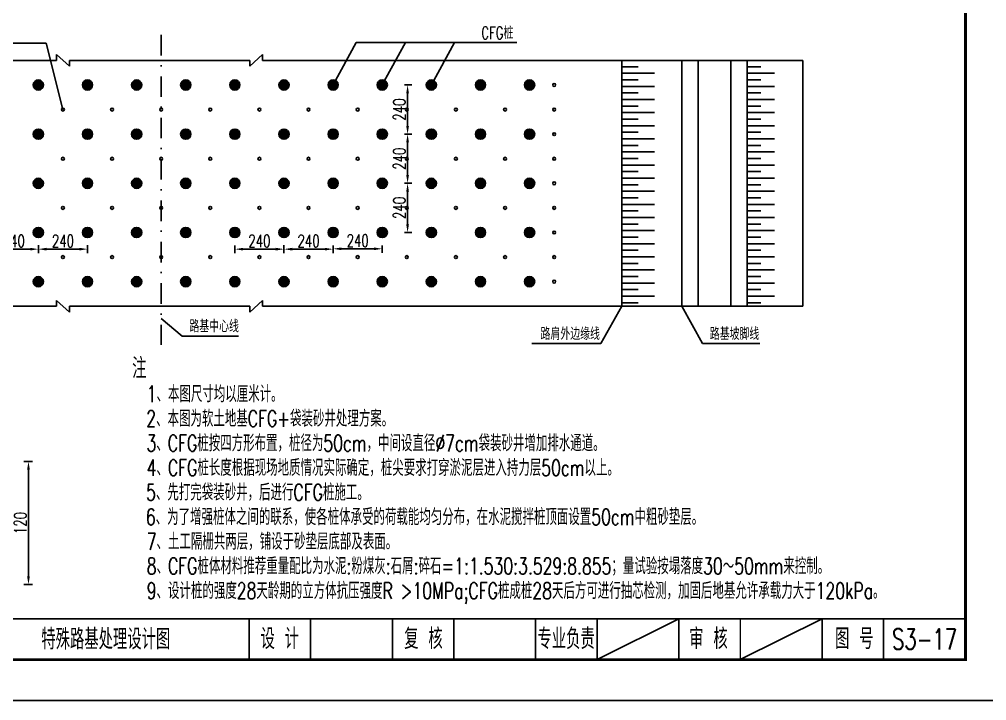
# Model space of a CAD drawing. Extents: x 216 to 3576, y 696 to 993.
# Drawn here: x 814.9 to 1051.2, y 695.5 to 861.8 of the extents above; entities that cross this region are included whole.
import ezdxf
from ezdxf.enums import TextEntityAlignment as Align

# ---------------------------------------------------------------- set-up
doc = ezdxf.new("R2010")
doc.units = 0
doc.header["$LTSCALE"] = 5
doc.header["$PDMODE"] = 32
doc.header["$PDSIZE"] = 0.3
for name, pattern in [('DASHDOT', [1, 0.5, -0.25, 0, -0.25]), ('HIDDEN', [0.375, 0.25, -0.125]), ('RICAD_LTYPE1', [0])]:
    doc.linetypes.add(name, pattern=pattern)
doc.layers.get('0').update_dxf_attribs({"linetype": 'CONTINUOUS'})
doc.layers.get('DEFPOINTS').update_dxf_attribs({"linetype": 'RICAD_LTYPE1'})
for name, color, linetype in [('2', 2, 'HIDDEN'), ('YOLLOW', 2, 'CONTINUOUS'), ('图框', 7, 'CONTINUOUS'), ('尺寸标注', 4, 'CONTINUOUS'), ('文字', 7, 'CONTINUOUS'), ('次轮廓', 7, 'CONTINUOUS'), ('示坡线', 100, 'CONTINUOUS'), ('道路结构', 7, 'CONTINUOUS')]:
    doc.layers.add(name, color=color, linetype=linetype)
doc.styles.get("Standard").update_dxf_attribs({"font": 'simplex1.shx', "width": 0.7, "bigfont": 'hztxt.shx'})
doc.dimstyles.new('比例1：200', dxfattribs={"dimtxt": 3, "dimasz": 2, "dimexe": 1, "dimexo": 1, "dimgap": 0.5, "dimtad": 1, "dimlfac": 20, "dimzin": 13, "dimdsep": 46, "dimtxsty": 'Standard', "dimcen": -0.09, "dimclrd": 256, "dimclre": 256, "dimclrt": 7, "dimaunit": 1, "dimadec": 0, "dimazin": 0, "dimtfac": 0.0005, "dimtix": 1, "dimtmove": 2, "dimatfit": 3, "dimfxl": 0, "dimtolj": 1, "dimtzin": 13, "dimarcsym": 0})
doc.dimstyles.new('比例1：40', dxfattribs={"dimtxt": 3, "dimasz": 2, "dimexe": 1, "dimexo": 1, "dimgap": 0.5, "dimtad": 1, "dimlfac": 4, "dimzin": 13, "dimdsep": 46, "dimtxsty": 'Standard', "dimcen": -0.09, "dimclrd": 256, "dimclre": 256, "dimclrt": 7, "dimaunit": 1, "dimadec": 0, "dimazin": 0, "dimtfac": 0.0005, "dimtix": 1, "dimtmove": 2, "dimatfit": 3, "dimfxl": 0, "dimtolj": 1, "dimtzin": 13, "dimarcsym": 0})

# ---------------------------------------------------------------- blocks, each defined once
blk = doc.blocks.new('*D48')
at = {"layer": 'DEFPOINTS', "color": 0}
for p in [(807.52, 807.71), (819.52, 807.71), (819.52, 805.72)]:
    blk.add_point(p, dxfattribs=at)
at = {"layer": '尺寸标注', "lineweight": -2}
for p, q in [((807.52, 806.71), (807.52, 804.72)), ((819.52, 806.71), (819.52, 804.72)), ((809.52, 805.72), (817.52, 805.72))]:
    blk.add_line(p, q, dxfattribs=at)
at = {"layer": '尺寸标注'}
for points in [[(809.52, 806.05), (809.52, 805.39), (807.52, 805.72)], [(817.52, 806.05), (817.52, 805.39), (819.52, 805.72)]]:
    blk.add_solid(points, dxfattribs=at)
at = {"layer": '尺寸标注', "color": 7, "insert": (813.52, 807.72), "char_height": 3, "attachment_point": 5}
blk.add_mtext('\\A1;240', dxfattribs=at)
blk = doc.blocks.new('*D49')
at = {"layer": 'DEFPOINTS', "color": 0}
for p in [(819.52, 807.71), (831.52, 807.71), (831.52, 805.72)]:
    blk.add_point(p, dxfattribs=at)
at = {"layer": '尺寸标注', "lineweight": -2}
for p, q in [((819.52, 806.71), (819.52, 804.72)), ((831.52, 806.71), (831.52, 804.72)), ((821.52, 805.72), (829.52, 805.72))]:
    blk.add_line(p, q, dxfattribs=at)
at = {"layer": '尺寸标注'}
for points in [[(821.52, 806.05), (821.52, 805.39), (819.52, 805.72)], [(829.52, 806.05), (829.52, 805.39), (831.52, 805.72)]]:
    blk.add_solid(points, dxfattribs=at)
at = {"layer": '尺寸标注', "color": 7, "insert": (825.52, 807.72), "char_height": 3, "attachment_point": 5}
blk.add_mtext('\\A1;240', dxfattribs=at)
blk = doc.blocks.new('*D53')
at = {"layer": 'DEFPOINTS', "color": 0}
for p in [(907.94, 845.79), (907.94, 833.79), (909.71, 833.79)]:
    blk.add_point(p, dxfattribs=at)
at = {"layer": '尺寸标注', "lineweight": -2}
for p, q in [((908.94, 845.79), (910.71, 845.79)), ((909.71, 843.79), (909.71, 835.79)), ((908.94, 833.79), (910.71, 833.79))]:
    blk.add_line(p, q, dxfattribs=at)
at = {"layer": '尺寸标注'}
for points in [[(909.38, 843.79), (910.04, 843.79), (909.71, 845.79)], [(909.38, 835.79), (910.04, 835.79), (909.71, 833.79)]]:
    blk.add_solid(points, dxfattribs=at)
at = {"layer": '尺寸标注', "color": 7, "insert": (907.71, 839.79), "char_height": 3, "attachment_point": 5, "rotation": 90}
blk.add_mtext('\\A1;240', dxfattribs=at)
blk = doc.blocks.new('*D54')
at = {"layer": 'DEFPOINTS', "color": 0}
for p in [(907.94, 833.79), (907.94, 821.79), (909.71, 821.79)]:
    blk.add_point(p, dxfattribs=at)
at = {"layer": '尺寸标注', "lineweight": -2}
for p, q in [((908.94, 833.79), (910.71, 833.79)), ((909.71, 831.79), (909.71, 823.79)), ((908.94, 821.79), (910.71, 821.79))]:
    blk.add_line(p, q, dxfattribs=at)
at = {"layer": '尺寸标注'}
for points in [[(909.38, 831.79), (910.04, 831.79), (909.71, 833.79)], [(909.38, 823.79), (910.04, 823.79), (909.71, 821.79)]]:
    blk.add_solid(points, dxfattribs=at)
at = {"layer": '尺寸标注', "color": 7, "insert": (907.71, 827.79), "char_height": 3, "attachment_point": 5, "rotation": 90}
blk.add_mtext('\\A1;240', dxfattribs=at)
blk = doc.blocks.new('*D55')
at = {"layer": 'DEFPOINTS', "color": 0}
for p in [(907.94, 821.79), (907.94, 809.79), (909.71, 809.79)]:
    blk.add_point(p, dxfattribs=at)
at = {"layer": '尺寸标注', "lineweight": -2}
for p, q in [((908.94, 821.79), (910.71, 821.79)), ((909.71, 819.79), (909.71, 811.79)), ((908.94, 809.79), (910.71, 809.79))]:
    blk.add_line(p, q, dxfattribs=at)
at = {"layer": '尺寸标注'}
for points in [[(909.38, 819.79), (910.04, 819.79), (909.71, 821.79)], [(909.38, 811.79), (910.04, 811.79), (909.71, 809.79)]]:
    blk.add_solid(points, dxfattribs=at)
at = {"layer": '尺寸标注', "color": 7, "insert": (907.71, 815.79), "char_height": 3, "attachment_point": 5, "rotation": 90}
blk.add_mtext('\\A1;240', dxfattribs=at)
blk = doc.blocks.new('*D56')
at = {"layer": 'DEFPOINTS', "color": 0}
for p in [(867.52, 807.62), (879.52, 805.72), (879.52, 805.72)]:
    blk.add_point(p, dxfattribs=at)
at = {"layer": '尺寸标注', "lineweight": -2}
for p, q in [((867.52, 806.62), (867.52, 804.72)), ((879.52, 805.72), (879.52, 806.72)), ((869.52, 805.72), (877.52, 805.72))]:
    blk.add_line(p, q, dxfattribs=at)
at = {"layer": '尺寸标注'}
for points in [[(869.52, 806.05), (869.52, 805.39), (867.52, 805.72)], [(877.52, 806.05), (877.52, 805.39), (879.52, 805.72)]]:
    blk.add_solid(points, dxfattribs=at)
at = {"layer": '尺寸标注', "color": 7, "insert": (873.52, 807.72), "char_height": 3, "attachment_point": 5}
blk.add_mtext('\\A1;240', dxfattribs=at)
blk = doc.blocks.new('*D57')
at = {"layer": 'DEFPOINTS', "color": 0}
for p in [(879.52, 807.62), (891.52, 807.62), (891.52, 805.72)]:
    blk.add_point(p, dxfattribs=at)
at = {"layer": '尺寸标注', "lineweight": -2}
for p, q in [((879.52, 806.62), (879.52, 804.72)), ((891.52, 806.62), (891.52, 804.72)), ((881.52, 805.72), (889.52, 805.72))]:
    blk.add_line(p, q, dxfattribs=at)
at = {"layer": '尺寸标注'}
for points in [[(881.52, 806.05), (881.52, 805.39), (879.52, 805.72)], [(889.52, 806.05), (889.52, 805.39), (891.52, 805.72)]]:
    blk.add_solid(points, dxfattribs=at)
at = {"layer": '尺寸标注', "color": 7, "insert": (885.52, 807.72), "char_height": 3, "attachment_point": 5}
blk.add_mtext('\\A1;240', dxfattribs=at)
blk = doc.blocks.new('*D58')
at = {"layer": 'DEFPOINTS', "color": 0}
for p in [(891.52, 807.62), (903.52, 807.62), (903.52, 805.81)]:
    blk.add_point(p, dxfattribs=at)
at = {"layer": '尺寸标注', "lineweight": -2}
for p, q in [((891.52, 806.62), (891.52, 804.81)), ((893.52, 805.81), (901.52, 805.81)), ((903.52, 806.62), (903.52, 804.81))]:
    blk.add_line(p, q, dxfattribs=at)
at = {"layer": '尺寸标注'}
for points in [[(893.52, 806.14), (893.52, 805.47), (891.52, 805.81)], [(901.52, 806.14), (901.52, 805.47), (903.52, 805.81)]]:
    blk.add_solid(points, dxfattribs=at)
at = {"layer": '尺寸标注', "color": 7, "insert": (897.52, 807.81), "char_height": 3, "attachment_point": 5}
blk.add_mtext('\\A1;240', dxfattribs=at)
blk = doc.blocks.new('series')
at = {"width": 0.75}
for tag, height, p in [('页码', 4, (-35, -19)), ('图名', 5, (-220, -282)), ('图号', 5, (-20, -282))]:
    blk.add_attdef(tag, text='', height=height, dxfattribs=at).set_placement(p, align=Align.MIDDLE_CENTER)
blk = doc.blocks.new('123')
at = {"color": 7}
blk.add_lwpolyline([(635.99, 695.53), (635.99, 992.53), (215.99, 992.53), (215.99, 695.53)], close=True, dxfattribs=at)
blk = doc.blocks.new('*D183')
at = {"layer": 'DEFPOINTS', "color": 0}
for p in [(814.99, 753.88), (814.99, 723.88), (817.1, 723.88)]:
    blk.add_point(p, dxfattribs=at)
at = {"layer": '尺寸标注', "lineweight": -2}
for p, q in [((815.99, 753.88), (818.1, 753.88)), ((817.1, 751.88), (817.1, 725.88)), ((815.99, 723.88), (818.1, 723.88))]:
    blk.add_line(p, q, dxfattribs=at)
at = {"layer": '尺寸标注'}
for points in [[(816.76, 751.88), (817.43, 751.88), (817.1, 753.88)], [(816.76, 725.88), (817.43, 725.88), (817.1, 723.88)]]:
    blk.add_solid(points, dxfattribs=at)
at = {"layer": '尺寸标注', "color": 7, "insert": (815.1, 738.88), "char_height": 3, "attachment_point": 5, "rotation": 90}
blk.add_mtext('\\A1;120', dxfattribs=at)

msp = doc.modelspace()

# ---------------------------------------------------------------- hatches: boundary and pattern name
at = {"layer": '尺寸标注'}
h = msp.add_hatch(color=1, dxfattribs=at)
edge = h.paths.add_edge_path()
edge.add_arc((819.51933, 845.7879), 1.25, 0, 360)
h = msp.add_hatch(color=1, dxfattribs=at)
edge = h.paths.add_edge_path()
edge.add_arc((831.51933, 845.7879), 1.25, 0, 360)
h = msp.add_hatch(color=1, dxfattribs=at)
edge = h.paths.add_edge_path()
edge.add_arc((843.51933, 845.7879), 1.25, 0, 360)
h = msp.add_hatch(color=1, dxfattribs=at)
edge = h.paths.add_edge_path()
edge.add_arc((855.51933, 845.7879), 1.25, 0, 360)
h = msp.add_hatch(color=1, dxfattribs=at)
edge = h.paths.add_edge_path()
edge.add_arc((867.51933, 845.7879), 1.25, 0, 360)
h = msp.add_hatch(color=1, dxfattribs=at)
edge = h.paths.add_edge_path()
edge.add_arc((879.51933, 845.7879), 1.25, 0, 360)
h = msp.add_hatch(color=1, dxfattribs=at)
edge = h.paths.add_edge_path()
edge.add_arc((891.51933, 845.7879), 1.25, 0, 360)
h = msp.add_hatch(color=1, dxfattribs=at)
edge = h.paths.add_edge_path()
edge.add_arc((903.51933, 845.7879), 1.25, 0, 360)
h = msp.add_hatch(color=1, dxfattribs=at)
edge = h.paths.add_edge_path()
edge.add_arc((915.51933, 845.7879), 1.25, 0, 360)
h = msp.add_hatch(color=1, dxfattribs=at)
edge = h.paths.add_edge_path()
edge.add_arc((927.51933, 845.7879), 1.25, 0, 360)
h = msp.add_hatch(color=1, dxfattribs=at)
edge = h.paths.add_edge_path()
edge.add_arc((939.51931, 845.7879), 1.25, 0, 360)
h = msp.add_hatch(color=1, dxfattribs=at)
edge = h.paths.add_edge_path()
edge.add_arc((819.51933, 833.7879), 1.25, 0, 360)
h = msp.add_hatch(color=1, dxfattribs=at)
edge = h.paths.add_edge_path()
edge.add_arc((831.51933, 833.7879), 1.25, 0, 360)
h = msp.add_hatch(color=1, dxfattribs=at)
edge = h.paths.add_edge_path()
edge.add_arc((843.51933, 833.7879), 1.25, 0, 360)
h = msp.add_hatch(color=1, dxfattribs=at)
edge = h.paths.add_edge_path()
edge.add_arc((855.51933, 833.7879), 1.25, 0, 360)
h = msp.add_hatch(color=1, dxfattribs=at)
edge = h.paths.add_edge_path()
edge.add_arc((867.51933, 833.7879), 1.25, 0, 360)
h = msp.add_hatch(color=1, dxfattribs=at)
edge = h.paths.add_edge_path()
edge.add_arc((879.51933, 833.7879), 1.25, 0, 360)
h = msp.add_hatch(color=1, dxfattribs=at)
edge = h.paths.add_edge_path()
edge.add_arc((891.51933, 833.7879), 1.25, 0, 360)
h = msp.add_hatch(color=1, dxfattribs=at)
edge = h.paths.add_edge_path()
edge.add_arc((903.51933, 833.7879), 1.25, 0, 360)
h = msp.add_hatch(color=1, dxfattribs=at)
edge = h.paths.add_edge_path()
edge.add_arc((915.51933, 833.7879), 1.25, 0, 360)
h = msp.add_hatch(color=1, dxfattribs=at)
edge = h.paths.add_edge_path()
edge.add_arc((927.51933, 833.7879), 1.25, 0, 360)
h = msp.add_hatch(color=1, dxfattribs=at)
edge = h.paths.add_edge_path()
edge.add_arc((939.51931, 833.7879), 1.25, 0, 360)
h = msp.add_hatch(color=1, dxfattribs=at)
edge = h.paths.add_edge_path()
edge.add_arc((819.51933, 821.7879), 1.25, 0, 360)
h = msp.add_hatch(color=1, dxfattribs=at)
edge = h.paths.add_edge_path()
edge.add_arc((831.51933, 821.7879), 1.25, 0, 360)
h = msp.add_hatch(color=1, dxfattribs=at)
edge = h.paths.add_edge_path()
edge.add_arc((843.51933, 821.7879), 1.25, 0, 360)
h = msp.add_hatch(color=1, dxfattribs=at)
edge = h.paths.add_edge_path()
edge.add_arc((855.51933, 821.7879), 1.25, 0, 360)
h = msp.add_hatch(color=1, dxfattribs=at)
edge = h.paths.add_edge_path()
edge.add_arc((867.51933, 821.7879), 1.25, 0, 360)
h = msp.add_hatch(color=1, dxfattribs=at)
edge = h.paths.add_edge_path()
edge.add_arc((879.51933, 821.7879), 1.25, 0, 360)
h = msp.add_hatch(color=1, dxfattribs=at)
edge = h.paths.add_edge_path()
edge.add_arc((891.51933, 821.7879), 1.25, 0, 360)
h = msp.add_hatch(color=1, dxfattribs=at)
edge = h.paths.add_edge_path()
edge.add_arc((903.51933, 821.7879), 1.25, 0, 360)
h = msp.add_hatch(color=1, dxfattribs=at)
edge = h.paths.add_edge_path()
edge.add_arc((915.51933, 821.7879), 1.25, 0, 360)
h = msp.add_hatch(color=1, dxfattribs=at)
edge = h.paths.add_edge_path()
edge.add_arc((927.51933, 821.7879), 1.25, 0, 360)
h = msp.add_hatch(color=1, dxfattribs=at)
edge = h.paths.add_edge_path()
edge.add_arc((939.51931, 821.7879), 1.25, 0, 360)
h = msp.add_hatch(color=1, dxfattribs=at)
edge = h.paths.add_edge_path()
edge.add_arc((819.51933, 809.7879), 1.25, 0, 360)
h = msp.add_hatch(color=1, dxfattribs=at)
edge = h.paths.add_edge_path()
edge.add_arc((831.51933, 809.7879), 1.25, 0, 360)
h = msp.add_hatch(color=1, dxfattribs=at)
edge = h.paths.add_edge_path()
edge.add_arc((843.51933, 809.7879), 1.25, 0, 360)
h = msp.add_hatch(color=1, dxfattribs=at)
edge = h.paths.add_edge_path()
edge.add_arc((855.51933, 809.7879), 1.25, 0, 360)
h = msp.add_hatch(color=1, dxfattribs=at)
edge = h.paths.add_edge_path()
edge.add_arc((867.51933, 809.7879), 1.25, 0, 360)
h = msp.add_hatch(color=1, dxfattribs=at)
edge = h.paths.add_edge_path()
edge.add_arc((879.51933, 809.7879), 1.25, 0, 360)
h = msp.add_hatch(color=1, dxfattribs=at)
edge = h.paths.add_edge_path()
edge.add_arc((891.51933, 809.7879), 1.25, 0, 360)
h = msp.add_hatch(color=1, dxfattribs=at)
edge = h.paths.add_edge_path()
edge.add_arc((903.51933, 809.7879), 1.25, 0, 360)
h = msp.add_hatch(color=1, dxfattribs=at)
edge = h.paths.add_edge_path()
edge.add_arc((915.51933, 809.7879), 1.25, 0, 360)
h = msp.add_hatch(color=1, dxfattribs=at)
edge = h.paths.add_edge_path()
edge.add_arc((927.51933, 809.7879), 1.25, 0, 360)
h = msp.add_hatch(color=1, dxfattribs=at)
edge = h.paths.add_edge_path()
edge.add_arc((939.51931, 809.7879), 1.25, 0, 360)
h = msp.add_hatch(color=1, dxfattribs=at)
edge = h.paths.add_edge_path()
edge.add_arc((819.51933, 797.7879), 1.25, 0, 360)
h = msp.add_hatch(color=1, dxfattribs=at)
edge = h.paths.add_edge_path()
edge.add_arc((831.51933, 797.7879), 1.25, 0, 360)
h = msp.add_hatch(color=1, dxfattribs=at)
edge = h.paths.add_edge_path()
edge.add_arc((843.51933, 797.7879), 1.25, 0, 360)
h = msp.add_hatch(color=1, dxfattribs=at)
edge = h.paths.add_edge_path()
edge.add_arc((855.51933, 797.7879), 1.25, 0, 360)
h = msp.add_hatch(color=1, dxfattribs=at)
edge = h.paths.add_edge_path()
edge.add_arc((867.51933, 797.7879), 1.25, 0, 360)
h = msp.add_hatch(color=1, dxfattribs=at)
edge = h.paths.add_edge_path()
edge.add_arc((879.51933, 797.7879), 1.25, 0, 360)
h = msp.add_hatch(color=1, dxfattribs=at)
edge = h.paths.add_edge_path()
edge.add_arc((891.51933, 797.7879), 1.25, 0, 360)
h = msp.add_hatch(color=1, dxfattribs=at)
edge = h.paths.add_edge_path()
edge.add_arc((903.51933, 797.7879), 1.25, 0, 360)
h = msp.add_hatch(color=1, dxfattribs=at)
edge = h.paths.add_edge_path()
edge.add_arc((915.51933, 797.7879), 1.25, 0, 360)
h = msp.add_hatch(color=1, dxfattribs=at)
edge = h.paths.add_edge_path()
edge.add_arc((927.51933, 797.7879), 1.25, 0, 360)
h = msp.add_hatch(color=1, dxfattribs=at)
edge = h.paths.add_edge_path()
edge.add_arc((939.51931, 797.7879), 1.25, 0, 360)

# ---------------------------------------------------------------- linework, layer by layer
at = {"color": 2}
for p, q in [((778.88991, 856.02528), (821.41451, 856.02528)), ((821.41451, 856.02528), (825.51933, 839.7879)), ((897.16897, 856.12909), (891.51933, 845.7879)), ((897.16897, 856.12909), (936.43112, 856.12909)), ((909.16897, 856.12909), (903.51933, 845.7879)), ((921.16897, 856.12909), (915.51933, 845.7879)), ((956.89611, 782.68364), (962.01933, 791.7879)), ((981.79044, 782.68364), (976.66722, 791.7879)), ((854.64255, 784.52225), (849.51933, 788.76902)), ((868.43963, 784.52225), (854.64255, 784.52225)), ((940.08625, 782.68364), (956.89611, 782.68364)), ((995.7669, 782.68364), (981.79044, 782.68364))]:
    msp.add_line(p, q, dxfattribs=at)
for p, q in [((976.66722, 851.7879), (976.66722, 791.7879)), ((980.66722, 851.7879), (980.66722, 791.7879)), ((988.65472, 851.7879), (988.65472, 791.7879)), ((992.65472, 851.7879), (992.65472, 791.7879)), ((1006.22468, 851.7879), (1006.22468, 791.7879))]:
    msp.add_line(p, q)
for centre in [(819.51933, 845.7879), (831.51933, 845.7879), (843.51933, 845.7879), (855.51933, 845.7879), (867.51933, 845.7879), (879.51933, 845.7879), (891.51933, 845.7879), (903.51933, 845.7879), (915.51933, 845.7879), (927.51933, 845.7879), (939.51931, 845.7879), (819.51933, 833.7879), (831.51933, 833.7879), (843.51933, 833.7879), (855.51933, 833.7879), (867.51933, 833.7879), (879.51933, 833.7879), (891.51933, 833.7879), (903.51933, 833.7879), (915.51933, 833.7879), (927.51933, 833.7879), (939.51931, 833.7879), (819.51933, 821.7879), (831.51933, 821.7879), (843.51933, 821.7879), (855.51933, 821.7879), (867.51933, 821.7879), (879.51933, 821.7879), (891.51933, 821.7879), (903.51933, 821.7879), (915.51933, 821.7879), (927.51933, 821.7879), (939.51931, 821.7879), (819.51933, 809.7879), (831.51933, 809.7879), (843.51933, 809.7879), (855.51933, 809.7879), (867.51933, 809.7879), (879.51933, 809.7879), (891.51933, 809.7879), (903.51933, 809.7879), (915.51933, 809.7879), (927.51933, 809.7879), (939.51931, 809.7879), (819.51933, 797.7879), (831.51933, 797.7879), (843.51933, 797.7879), (855.51933, 797.7879), (867.51933, 797.7879), (879.51933, 797.7879), (891.51933, 797.7879), (903.51933, 797.7879), (915.51933, 797.7879), (927.51933, 797.7879), (939.51931, 797.7879)]:
    msp.add_circle(centre, 1.25)
at = {"layer": '2', "linetype": 'DASHDOT', "ltscale": 2}
msp.add_line((849.51933, 857.98901), (849.51933, 782.38446), dxfattribs=at)
at = {"layer": 'YOLLOW'}
for p, q in [((827.09085, 850.37357), (823.96495, 853.20224)), ((823.96495, 853.20224), (823.96495, 851.7879)), ((874.30008, 853.20224), (871.17419, 850.37357)), ((874.30008, 851.7879), (874.30008, 853.20224)), ((695.7281, 851.7879), (823.96495, 851.7879)), ((827.09085, 851.7879), (871.17419, 851.7879)), ((827.09085, 851.7879), (827.09085, 850.37357)), ((871.17419, 850.37357), (871.17419, 851.7879)), ((874.30008, 851.7879), (1006.22468, 851.7879)), ((823.96495, 791.7879), (695.7281, 791.7879)), ((827.09085, 790.37357), (823.96495, 793.20224)), ((823.96495, 793.20224), (823.96495, 791.7879)), ((871.17419, 791.7879), (827.09085, 791.7879)), ((827.09085, 791.7879), (827.09085, 790.37357)), ((874.30008, 793.20224), (871.17419, 790.37357)), ((871.17419, 790.37357), (871.17419, 791.7879)), ((874.30008, 791.7879), (874.30008, 793.20224)), ((1006.22468, 791.7879), (874.30008, 791.7879))]:
    msp.add_line(p, q, dxfattribs=at)
at = {"layer": '图框'}
for p, q in [((955.99162, 705.52876), (975.99162, 715.52876)), ((1010.99162, 715.52876), (990.99162, 705.52876))]:
    msp.add_line(p, q, dxfattribs=at)
for points, const_width in [([(1045.99162, 982.52876), (665.99162, 982.52876), (665.99162, 705.52876), (1045.99162, 705.52876), (1045.99162, 982.52876)], 0.7), ([(665.99162, 715.52876), (1045.99162, 715.52876)], 0.4), ([(870.99162, 705.52876), (870.99162, 715.52876)], 0.4), ([(885.99162, 705.52876), (885.99162, 715.52876)], 0.4), ([(905.99162, 705.52876), (905.99162, 715.52876)], 0.4), ([(920.99162, 705.52876), (920.99162, 715.52876)], 0.4), ([(940.99162, 705.52876), (940.99162, 715.52876)], 0.4), ([(940.99162, 705.52876), (940.99162, 715.52876)], 0.4), ([(955.99162, 705.52876), (955.99162, 715.52876)], 0.4), ([(975.99162, 705.52876), (975.99162, 715.52876)], 0.4), ([(990.99162, 705.52876), (990.99162, 715.52876)], 0.4), ([(1010.99162, 705.52876), (1010.99162, 715.52876)], 0.4), ([(1025.99162, 705.52876), (1025.99162, 715.52876)], 0.4)]:
    msp.add_lwpolyline(points, dxfattribs=dict(at, const_width=const_width))
at = {"layer": '次轮廓'}
for centre in [(945.51931, 845.7879), (825.51933, 839.7879), (837.51933, 839.7879), (849.51933, 839.7879), (861.51933, 839.7879), (873.51933, 839.7879), (885.51933, 839.7879), (897.51933, 839.7879), (909.51933, 839.7879), (921.51933, 839.7879), (933.51933, 839.7879), (945.51931, 839.7879), (945.51931, 833.7879), (825.51933, 827.7879), (837.51933, 827.7879), (849.51933, 827.7879), (861.51933, 827.7879), (873.51933, 827.7879), (885.51933, 827.7879), (897.51933, 827.7879), (909.51933, 827.7879), (921.51933, 827.7879), (933.51933, 827.7879), (945.51931, 827.7879), (945.51931, 821.7879), (825.51933, 815.7879), (837.51933, 815.7879), (849.51933, 815.7879), (861.51933, 815.7879), (873.51933, 815.7879), (885.51933, 815.7879), (897.51933, 815.7879), (909.51933, 815.7879), (921.51933, 815.7879), (933.51933, 815.7879), (945.51931, 815.7879), (945.51931, 809.7879), (825.51933, 803.7879), (837.51933, 803.7879), (849.51933, 803.7879), (861.51933, 803.7879), (873.51933, 803.7879), (885.51933, 803.7879), (897.51933, 803.7879), (909.51933, 803.7879), (921.51933, 803.7879), (933.51933, 803.7879), (945.51931, 803.7879), (945.51931, 797.7879)]:
    msp.add_circle(centre, 0.35, dxfattribs=at)
at = {"layer": '示坡线'}
for p, q in [((962.01933, 850.23532), (966.01933, 850.23532)), ((962.01933, 848.63532), (970.01933, 848.63532)), ((992.65472, 850.23532), (995.98952, 850.23532)), ((992.65472, 848.63532), (999.32431, 848.63532)), ((962.01933, 847.03532), (966.01933, 847.03532)), ((992.65472, 847.03532), (995.98952, 847.03532)), ((962.01933, 845.43532), (970.01933, 845.43532)), ((962.01933, 843.83532), (966.01933, 843.83532)), ((992.65472, 845.43532), (999.32431, 845.43532)), ((992.65472, 843.83532), (995.98952, 843.83532)), ((962.01933, 842.23532), (970.01933, 842.23532)), ((992.65472, 842.23532), (999.32431, 842.23532)), ((962.01933, 840.63532), (966.01933, 840.63532)), ((962.01933, 839.03532), (970.01933, 839.03532)), ((992.65472, 840.63532), (995.98952, 840.63532)), ((992.65472, 839.03532), (999.32431, 839.03532)), ((962.01933, 837.43532), (966.01933, 837.43532)), ((992.65472, 837.43532), (995.98952, 837.43532)), ((962.01933, 835.83532), (970.01933, 835.83532)), ((962.01933, 834.23532), (966.01933, 834.23532)), ((992.65472, 835.83532), (999.32431, 835.83532)), ((992.65472, 834.23532), (995.98952, 834.23532)), ((962.01933, 832.63532), (970.01933, 832.63532)), ((992.65472, 832.63532), (999.32431, 832.63532)), ((962.01933, 831.03532), (966.01933, 831.03532)), ((962.01933, 829.43532), (970.01933, 829.43532)), ((992.65472, 831.03532), (995.98952, 831.03532)), ((992.65472, 829.43532), (999.32431, 829.43532)), ((962.01933, 827.83532), (966.01933, 827.83532)), ((992.65472, 827.83532), (995.98952, 827.83532)), ((962.01933, 826.23532), (970.01933, 826.23532)), ((992.65472, 826.23532), (999.32431, 826.23532)), ((962.01933, 824.63532), (966.01933, 824.63532)), ((962.01933, 823.03532), (970.01933, 823.03532)), ((992.65472, 824.63532), (995.98952, 824.63532)), ((992.65472, 823.03532), (999.32431, 823.03532)), ((962.01933, 821.43532), (966.01933, 821.43532)), ((992.65472, 821.43532), (995.98952, 821.43532)), ((962.01933, 819.83532), (970.01933, 819.83532)), ((962.01933, 818.23532), (966.01933, 818.23532)), ((992.65472, 819.83532), (999.32431, 819.83532)), ((992.65472, 818.23532), (995.98952, 818.23532)), ((962.01933, 816.63532), (970.01933, 816.63532)), ((992.65472, 816.63532), (999.32431, 816.63532)), ((962.01933, 815.03532), (966.01933, 815.03532)), ((962.01933, 813.43532), (970.01933, 813.43532)), ((992.65472, 815.03532), (995.98952, 815.03532)), ((992.65472, 813.43532), (999.32431, 813.43532)), ((962.01933, 811.83532), (966.01933, 811.83532)), ((992.65472, 811.83532), (995.98952, 811.83532)), ((962.01933, 810.23532), (970.01933, 810.23532)), ((962.01933, 808.63532), (966.01933, 808.63532)), ((992.65472, 810.23532), (999.32431, 810.23532)), ((992.65472, 808.63532), (995.98952, 808.63532)), ((962.01933, 807.03532), (970.01933, 807.03532)), ((992.65472, 807.03532), (999.32431, 807.03532)), ((962.01933, 805.43532), (966.01933, 805.43532)), ((962.01933, 803.83532), (970.01933, 803.83532)), ((992.65472, 805.43532), (995.98952, 805.43532)), ((992.65472, 803.83532), (999.32431, 803.83532)), ((962.01933, 802.23532), (966.01933, 802.23532)), ((992.65472, 802.23532), (995.98952, 802.23532)), ((962.01933, 800.63532), (970.01933, 800.63532)), ((962.01933, 799.03532), (966.01933, 799.03532)), ((992.65472, 800.63532), (999.32431, 800.63532)), ((992.65472, 799.03532), (995.98952, 799.03532)), ((962.01933, 797.43532), (970.01933, 797.43532)), ((992.65472, 797.43532), (999.32431, 797.43532)), ((962.01933, 795.83532), (966.01933, 795.83532)), ((962.01933, 794.23532), (970.01933, 794.23532)), ((992.65472, 795.83532), (995.98952, 795.83532)), ((992.65472, 794.23532), (999.32431, 794.23532)), ((962.01933, 792.63532), (966.01933, 792.63532)), ((992.65472, 792.63532), (995.98952, 792.63532))]:
    msp.add_line(p, q, dxfattribs=at)
at = {"layer": '道路结构'}
msp.add_line((962.01933, 851.7879), (962.01933, 791.7879), dxfattribs=at)

# ---------------------------------------------------------------- block references
at = {"layer": '图框'}
ref = msp.add_blockref('series', (1055.99162, 992.52876), dxfattribs=at)
ref.add_attrib('页码', '第  2  页     共  8  页', dxfattribs={"layer": '0', "height": 4, "width": 0.7}).set_placement((1020.99162, 973.52876), align=Align.MIDDLE_CENTER)
ref.add_attrib('图名', '特殊路基处理设计图', dxfattribs={"layer": '0', "height": 5, "width": 0.7}).set_placement((835.99162, 710.52876), align=Align.MIDDLE_CENTER)
ref.add_attrib('图号', 'S3-17', dxfattribs={"layer": '0', "height": 5, "width": 0.7}).set_placement((1035.99162, 710.52876), align=Align.MIDDLE_CENTER)
at = {"layer": '尺寸标注'}
msp.add_blockref('123', (420, 0), dxfattribs=at)

# ---------------------------------------------------------------- texts
at = {"width": 0.7}
msp.add_text('CFG桩', height=3, dxfattribs=at).set_placement((927.73818, 858.51017), align=Align.MIDDLE_LEFT)
at = {"color": 7, "width": 0.7}
msp.add_text('注', height=5, dxfattribs=at).set_placement((842.42493, 774.14926))
at = {"layer": '图框', "width": 0.7}
for s, p in [('设 计', (878.49238, 710.62335)), ('复 核', (913.5872, 710.62335)), ('专业负责', (948.43795, 710.62335)), ('审 核', (983.21175, 710.62335)), ('图 号', (1018.83092, 710.62335))]:
    msp.add_text(s, height=5, dxfattribs=at).set_placement(p, align=Align.MIDDLE_CENTER)
at = {"layer": '尺寸标注', "color": 7, "linetype": 'Continuous', "width": 0.7}
for s, p in [('1、本图尺寸均以厘米计。', (845.97746, 768.36843)), ('2、本图为软土地基CFG+袋装砂井处理方案。', (845.87211, 762.36843)), ('3、CFG桩按四方形布置，桩径为50cm，中间设直径%%C7cm袋装砂井增加排水通道。', (845.93486, 756.36843)), ('4、CFG桩长度根据现场地质情况实际确定，桩尖要求打穿淤泥层进入持力层50cm以上。', (845.96386, 750.36843)), ('5、先打完袋装砂井，后进行CFG桩施工。', (845.83216, 744.36843)), ('6、为了增强桩体之间的联系，使各桩体承受的荷载能均匀分布，在水泥搅拌桩顶面设置50cm中粗砂垫层。', (845.77694, 738.36843)), ('7、土工隔栅共两层，铺设于砂垫层底部及表面。', (845.97746, 732.36843)), ('8、CFG桩体材料推荐重量配比为水泥:粉煤灰:石屑:碎石=1:1.530:3.529:8.855；量试验按塌落度30～50mm来控制。 ', (845.98234, 726.37981)), ('9、设计桩的强度28天龄期的立方体抗压强度R >10MPa;CFG桩成桩28天后方可进行抽芯检测，加固后地基允许承载力大于120kPa。', (845.98234, 720.34177))]:
    msp.add_text(s, height=4, dxfattribs=at).set_placement(p)
at = {"layer": '文字', "width": 0.7}
for s, p in [('路基中心线', (856.42498, 786.90332)), ('路肩外边缘线', (942.20426, 785.06471)), ('路基坡脚线', (983.54617, 785.06471))]:
    msp.add_text(s, height=3, dxfattribs=at).set_placement(p, align=Align.MIDDLE_LEFT)

# ---------------------------------------------------------------- dimensions: what is measured, and where the dimension line sits
at = {"layer": '尺寸标注'}
for base, p1, p2, picture, middle in [((909.71024, 833.7879), (907.94416, 845.7879), (907.94416, 833.7879), '*D53', (907.71024, 839.7879)), ((909.71024, 821.7879), (907.94416, 833.7879), (907.94416, 821.7879), '*D54', (907.71024, 827.7879)), ((909.71024, 809.7879), (907.94416, 821.7879), (907.94416, 809.7879), '*D55', (907.71024, 815.7879))]:
    dim = msp.add_linear_dim(base=base, p1=p1, p2=p2, angle=90, dimstyle='比例1：200', override={"dimtxsty": 'Standard'}, dxfattribs=at)
    dim.commit()
    dim.dimension.update_dxf_attribs({"geometry": picture, "text_midpoint": middle})
for base, p1, p2, picture, middle in [((819.51933, 805.71998), (807.51933, 807.7101), (819.51933, 807.7101), '*D48', (813.51933, 807.71998)), ((831.51933, 805.71998), (819.51933, 807.7101), (831.51933, 807.7101), '*D49', (825.51933, 807.71998)), ((879.51933, 805.71998), (867.51933, 807.6185), (879.51933, 805.71998), '*D56', (873.51933, 807.71998)), ((891.51933, 805.71998), (879.51933, 807.6185), (891.51933, 807.6185), '*D57', (885.51933, 807.71998)), ((903.51933, 805.80604), (891.51933, 807.6185), (903.51933, 807.6185), '*D58', (897.51933, 807.80604))]:
    dim = msp.add_linear_dim(base=base, p1=p1, p2=p2, dimstyle='比例1：200', override={"dimtxsty": 'Standard'}, dxfattribs=at)
    dim.commit()
    dim.dimension.update_dxf_attribs({"geometry": picture, "text_midpoint": middle})
dim = msp.add_linear_dim(base=(817.09797, 723.88347), p1=(814.991, 753.88347), p2=(814.991, 723.88347), angle=90, dimstyle='比例1：40', dxfattribs=at)
dim.commit()
dim.dimension.update_dxf_attribs({"geometry": '*D183', "text_midpoint": (815.09797, 738.88347)})

doc.saveas('drawing.dxf')
